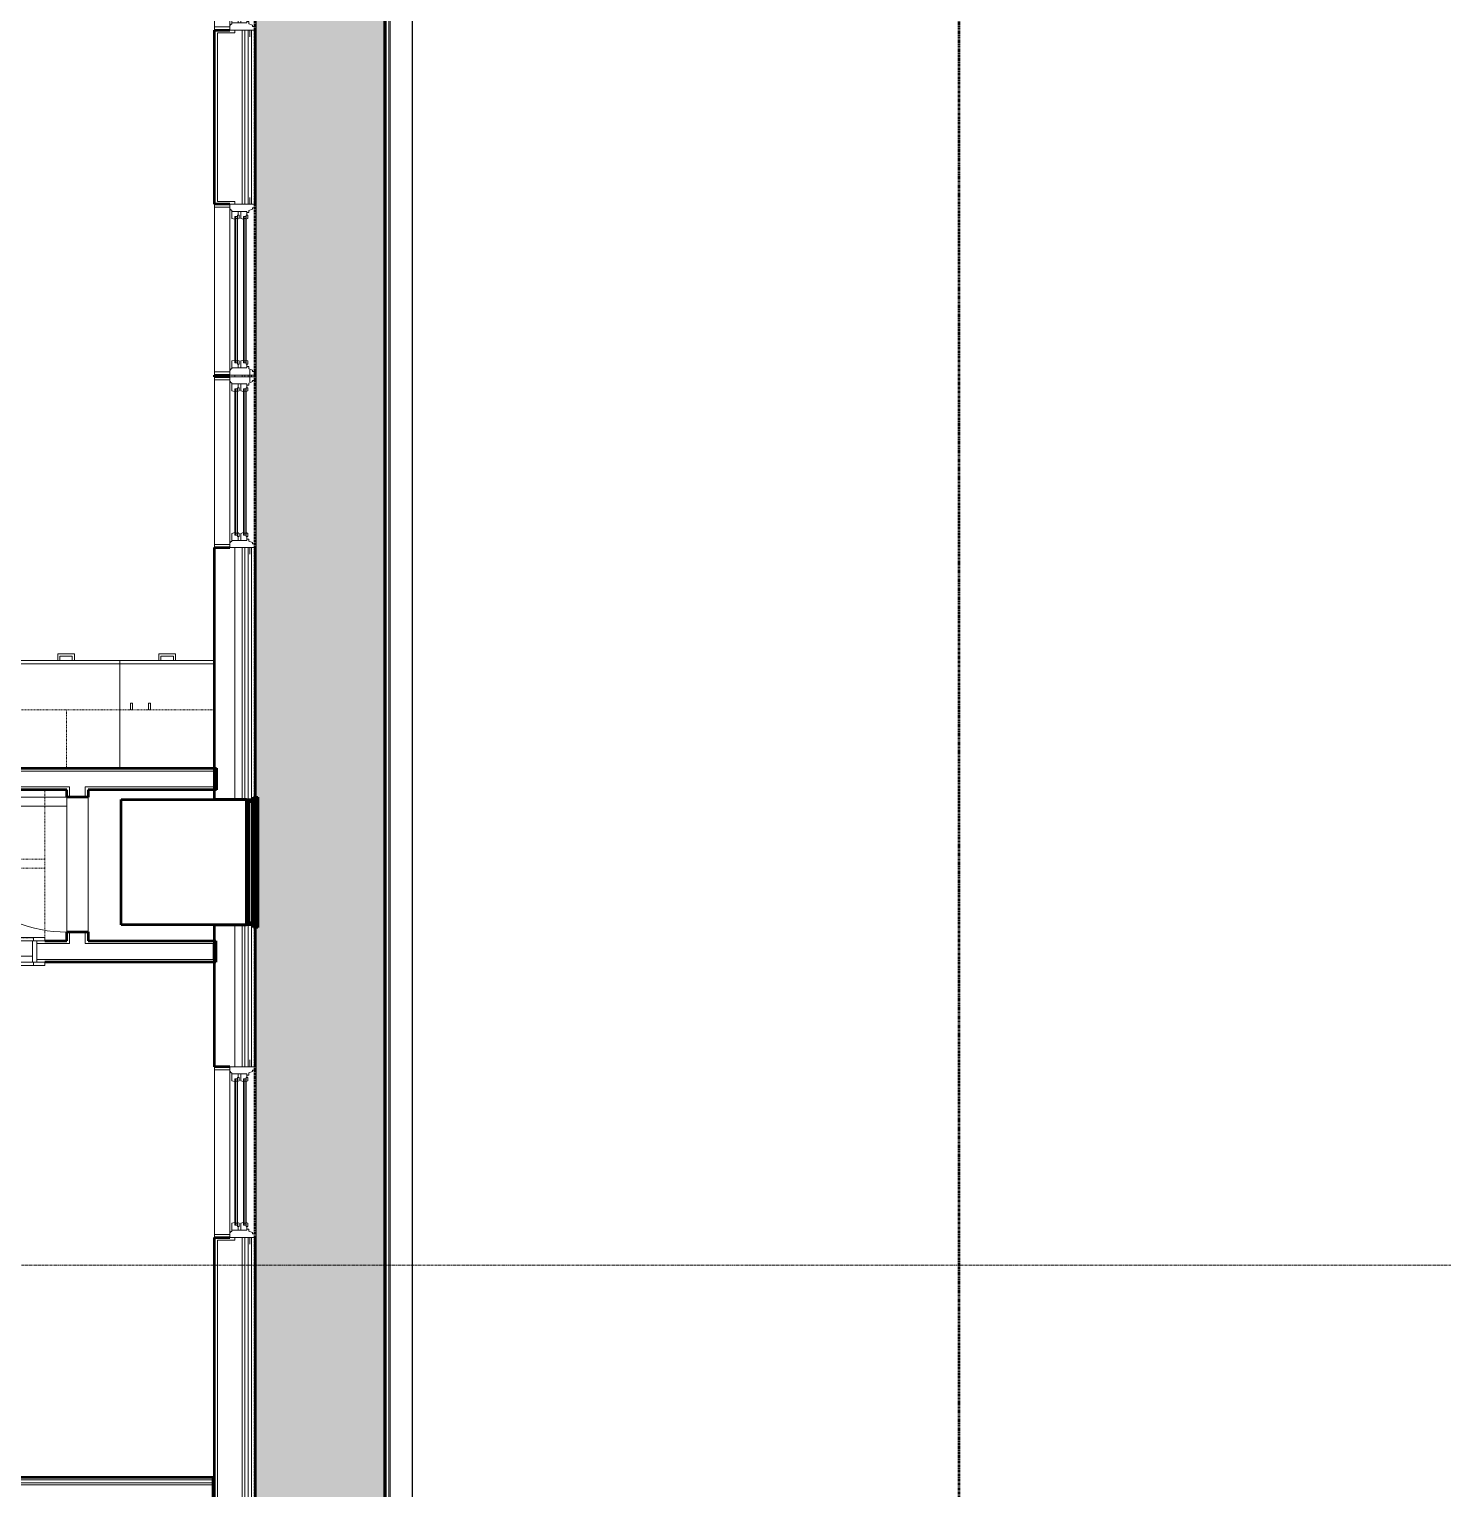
# Model space of a CAD drawing. Header units: inches. Extents: x -4218 to -1830, y 9767 to 12426.
# Drawn here: x -2146.7 to -1830.2, y 10417.4 to 10742.4 of the extents above; entities that cross this region are included whole.
import ezdxf

# ---------------------------------------------------------------- set-up
doc = ezdxf.new("R2010")
doc.units = ezdxf.units.IN
doc.header["$MEASUREMENT"] = 0
for name, pattern in [('Dash', [0.25, 0.125, -0.125]), ('Dash 1_16_', [0.125, 0.0625, -0.0625]), ('Double Dash 3_8_', [1, 0.375, -0.125, 0.125, -0.125, 0.125, -0.125]), ('Grid Line 1_2_', [0.875, 0.5, -0.125, 0.125, -0.125])]:
    doc.linetypes.add(name, pattern=pattern)
for name, color, linetype, lineweight in [('0-1', 7, 'Continuous', 5), ('0-2', 10, 'Continuous', 9), ('A-CLNG-5', 13, 'Continuous', 9), ('A-CLNG-PATT-1', 71, 'Continuous', 13), ('A-DETL-MBND', 5, 'Continuous', 9), ('A-DOOR-1', 10, 'Continuous', 9), ('A-DOOR-2', 50, 'Continuous', 20), ('A-DOOR-FRAM-1', 10, 'Continuous', 9), ('A-GENM', 5, 'Continuous', 9), ('A-GENM-6', 5, 'Continuous', 50), ('A-GLAZ-1', 151, 'Continuous', 9), ('A-GLAZ-2', 151, 'Continuous', 20), ('A-WALL', 113, 'Continuous', 13), ('A-WALL-1', 7, 'Continuous', 50), ('A-WALL-2', 250, 'Continuous', 13), ('A-WALL-3', 10, 'Continuous', 9), ('A-WALL-4', 252, 'Continuous', 9), ('A-WALL-5', 253, 'Continuous', 9), ('A-WALL-6', 254, 'Continuous', 9), ('A-WALL-7', 113, 'Continuous', 9), ('A-WALL-8', 113, 'Continuous', 50), ('C-PROP-LINE', 91, 'Double Dash 3_8_', 50), ('C-PROP-LINE-1', 91, 'Dash 1_16_', 50), ('I-WALL-1', 7, 'Continuous', 50), ('Q-CASE-1', 252, 'Continuous', 9), ('Q-CASE-2', 10, 'Continuous', 9), ('Q-CASE-4', 252, 'Dash', 9), ('Q-CASE-6', 254, 'Dash', 9), ('Q-CASE-7', 253, 'Dash', 9), ('Q-CASE-HDLN-1', 10, 'Dash', 9), ('Q-CASE-HDLN-2', 252, 'Dash', 9), ('S-GRID-1', 1, 'Grid Line 1_2_', 9)]:
    doc.layers.add(name, color=color, linetype=linetype, lineweight=lineweight)

# ---------------------------------------------------------------- blocks, each defined once
blk = doc.blocks.new('SWING - SINGLE - FLUSH - 30_ x 70_ - MAGIC PAK DOOR - ACOUSTICAL SEAL - IN CLOSET-3199421-BACKGROUND - RCP - 1ST FLOOR')
at = {"layer": 'A-DOOR-1'}
blk.add_arc((15, 2.375), 30.067, 93.81407, 180, dxfattribs=at)
at = {"layer": 'A-DOOR-2'}
for p, q in [((13, 2.375), (13, 32.375)), ((15, 32.375), (13, 32.375)), ((15, 2.375), (15, 32.375)), ((15, 2.375), (13, 2.375))]:
    blk.add_line(p, q, dxfattribs=at)
blk = doc.blocks.new('SLIDING - FLUSH - 6-0 x 6-8-V29-BACKGROUND - RCP - 1ST FLOOR')
at = {"layer": 'A-DOOR-1'}
for p, q in [((-38.75, 2.25), (-38.75, 3)), ((-36.25, 3), (-38.75, 3)), ((-38.75, 2.25), (-36.25, 2.25)), ((36.25, 3), (-36.25, 3)), ((-36.25, 3), (-36.25, 2.25)), ((1, 2.25), (-36, 2.25)), ((-36, 2.25), (-36, 0.88)), ((-36, 0.88), (1, 0.88)), ((36, 0.88), (-1, 0.88)), ((-1, 0.88), (-1, -0.5)), ((1, 2.25), (1, 0.88)), ((36, 0.88), (36, -0.5)), ((36.25, 2.25), (36.25, 3)), ((36.25, 3), (38.75, 3)), ((38.75, 2.25), (36.25, 2.25)), ((38.75, 3), (38.75, 2.25)), ((-38.75, -3.25), (-38.75, -2.5)), ((-36.25, -2.5), (-38.75, -2.5)), ((-36.25, -2.5), (-36.25, -3.25)), ((-1, -0.5), (36, -0.5)), ((36.25, -2.5), (38.75, -2.5)), ((36.25, -3.25), (36.25, -2.5)), ((38.75, -2.5), (38.75, -3.25)), ((-38.75, -3.25), (-36.25, -3.25)), ((-36.25, -3.25), (36.25, -3.25)), ((38.75, -3.25), (36.25, -3.25))]:
    blk.add_line(p, q, dxfattribs=at)
at = {"layer": 'A-DOOR-FRAM-1'}
for p, q in [((-36, 2.25), (-37, 2.25)), ((-37, -2.5), (-37, 2.25)), ((-36, 2.25), (-36, -2.5)), ((36, 2.25), (1, 2.25)), ((36, -2.5), (36, 2.25)), ((36, 2.25), (37, 2.25)), ((37, 2.25), (37, -2.5)), ((-37, -2.5), (-36, -2.5)), ((-36, -2.5), (36, -2.5)), ((37, -2.5), (36, -2.5))]:
    blk.add_line(p, q, dxfattribs=at)
blk = doc.blocks.new('OD_CW_Closet - OD_CW_Closet-2041091-BACKGROUND - RCP - 1ST FLOOR')
at = {"layer": 'Q-CASE-HDLN-1'}
for p, q in [((0.74, -24), (0.74, 8.9)), ((3.24, 9), (75.74, 9)), ((80.74, 9), (153.24, 9)), ((155.74, 9), (160.21, 9)), ((160.21, 9), (160.21, -24)), ((0.74, -6.5), (160.21, -6.5)), ((0.74, -8.5), (160.21, -8.5))]:
    blk.add_line(p, q, dxfattribs=at)
at = {"layer": 'Q-CASE-HDLN-2'}
blk.add_line((160.21, -24), (0.74, -24), dxfattribs=at)
blk = doc.blocks.new('Base Cabinet 3 Drawer 230 - Base Cabinet 3 Drawer 230 21_-2554957-BACKGROUND - RCP - 1ST FLOOR')
at = {"layer": 'Q-CASE-2'}
for p, q in [((-9.76, -23.25), (-9.76, 0)), ((-9.76, 0), (11.24, 0)), ((11.24, 0), (11.24, -23.25)), ((-9.76, -23.25), (-9.76, -24)), ((11.24, -23.25), (-9.76, -23.25)), ((-9.76, -24), (11.24, -24)), ((-0.64, -24), (-1.14, -24)), ((-1.14, -25.5), (-1.14, -24)), ((2.61, -25.5), (-1.14, -25.5)), ((-0.64, -25), (-0.64, -24)), ((-0.64, -25), (2.11, -25)), ((2.11, -25), (2.11, -24)), ((2.11, -24), (2.61, -24)), ((2.61, -24), (2.61, -25.5)), ((11.24, -24), (11.24, -23.25))]:
    blk.add_line(p, q, dxfattribs=at)
blk = doc.blocks.new('Base Cabinet 3 Drawer 230 - Base Cabinet 3 Drawer 230 24_-2554933-BACKGROUND - RCP - 1ST FLOOR')
at = {"layer": 'Q-CASE-2'}
for p, q in [((-11.26, -23.25), (-11.26, 0)), ((-11.26, 0), (12.74, 0)), ((12.74, 0), (12.74, -23.25)), ((-11.26, -23.25), (-11.26, -24)), ((12.74, -23.25), (-11.26, -23.25)), ((-11.26, -24), (12.74, -24)), ((-0.64, -24), (-1.14, -24)), ((-1.14, -25.5), (-1.14, -24)), ((2.61, -25.5), (-1.14, -25.5)), ((-0.64, -25), (-0.64, -24)), ((-0.64, -25), (2.11, -25)), ((2.11, -25), (2.11, -24)), ((2.11, -24), (2.61, -24)), ((2.61, -24), (2.61, -25.5)), ((12.74, -24), (12.74, -23.25))]:
    blk.add_line(p, q, dxfattribs=at)
blk = doc.blocks.new('300 Series Wall Hung Cabinet_302 - 33_ X 36_-2578494-BACKGROUND - RCP - 1ST FLOOR')
at = {"layer": 'Q-CASE-1'}
for p, q in [((-1.76, 16.87), (-2.25, 16.87)), ((-2.25, 16.87), (-2.25, 15.38)), ((-1.76, 15.38), (-1.76, 16.87)), ((2.24, 16.87), (1.75, 16.87)), ((1.75, 16.87), (1.75, 15.38)), ((2.24, 15.38), (2.24, 16.87)), ((-2.25, 15.38), (-1.76, 15.38)), ((1.75, 15.38), (2.24, 15.38))]:
    blk.add_line(p, q, dxfattribs=at)
at = {"layer": 'Q-CASE-4'}
for p, q in [((-16.5, 2.75), (-16.5, 15.38)), ((-16.5, 15.38), (16.5, 15.38))]:
    blk.add_line(p, q, dxfattribs=at)
at = {"layer": 'Q-CASE-6'}
for p, q in [((16.5, 2.37), (-16.5, 2.37)), ((16.5, 2.75), (16.5, 2.37))]:
    blk.add_line(p, q, dxfattribs=at)
at = {"layer": 'Q-CASE-7'}
for p, q in [((16.5, 15.38), (16.5, 2.75)), ((-16.5, 2.37), (-16.5, 2.75))]:
    blk.add_line(p, q, dxfattribs=at)
blk = doc.blocks.new('300 Series Wall Hung Cabinet_302 - 36_ x 36_-V30-BACKGROUND - RCP - 1ST FLOOR')
at = {"layer": 'Q-CASE-1'}
for p, q in [((-1.76, 16.87), (-2.25, 16.87)), ((-2.25, 16.87), (-2.25, 15.38)), ((-1.76, 15.38), (-1.76, 16.87)), ((2.24, 16.87), (1.75, 16.87)), ((1.75, 16.87), (1.75, 15.38)), ((2.24, 15.38), (2.24, 16.87)), ((-2.25, 15.38), (-1.76, 15.38)), ((1.75, 15.38), (2.24, 15.38))]:
    blk.add_line(p, q, dxfattribs=at)
at = {"layer": 'Q-CASE-4'}
for p, q in [((-18, 2.75), (-18, 15.38)), ((-18, 15.38), (18, 15.38)), ((18, 15.38), (18, 2.75))]:
    blk.add_line(p, q, dxfattribs=at)
at = {"layer": 'Q-CASE-6'}
blk.add_line((18, 2.37), (-18, 2.37), dxfattribs=at)
at = {"layer": 'Q-CASE-7'}
for p, q in [((-18, 2.37), (-18, 2.75)), ((18, 2.75), (18, 2.37))]:
    blk.add_line(p, q, dxfattribs=at)
blk = doc.blocks.new('CTR - 1st Phase - Unit Layouts_rvt-1-BACKGROUND - RCP - 1ST FLOOR')
at = {"layer": 'A-WALL-1'}
for p, q in [((-2276.51, 10577.83), (-2105.03, 10577.83)), ((-2105.03, 10577.83), (-2105.03, 10577.2)), ((-2105.03, 10577.2), (-2105.03, 10573.7)), ((-2105.03, 10573.7), (-2105.03, 10573.08)), ((-2138.37, 10573.08), (-2304.23, 10573.08)), ((-2138.37, 10571.43), (-2138.37, 10573.08)), ((-2133.62, 10571.43), (-2138.37, 10571.43)), ((-2105.03, 10573.08), (-2133.62, 10573.08)), ((-2133.62, 10573.08), (-2133.62, 10571.43)), ((-2138.37, 10539.43), (-2138.37, 10541.43)), ((-2138.37, 10541.43), (-2133.62, 10541.43)), ((-2133.62, 10541.43), (-2133.62, 10539.43)), ((-2143.27, 10539.43), (-2138.37, 10539.43)), ((-2133.62, 10539.43), (-2105.15, 10539.43)), ((-2105.15, 10539.43), (-2105.15, 10538.8)), ((-2105.15, 10538.8), (-2105.15, 10535.3)), ((-2105.15, 10534.68), (-2143.27, 10534.68)), ((-2105.15, 10535.3), (-2105.15, 10534.68))]:
    blk.add_line(p, q, dxfattribs=at)
at = {"layer": 'A-WALL-2'}
for p, q in [((-2105.65, 10577.2), (-2277.14, 10577.2)), ((-2105.65, 10577.2), (-2105.65, 10573.7)), ((-2137.75, 10573.7), (-2304.49, 10573.7)), ((-2137.75, 10573.7), (-2137.75, 10573.08)), ((-2105.65, 10573.7), (-2134.25, 10573.7)), ((-2134.25, 10573.7), (-2134.25, 10573.08)), ((-2137.75, 10571.43), (-2137.75, 10573.08)), ((-2134.25, 10571.43), (-2134.25, 10573.08)), ((-2137.75, 10539.43), (-2137.75, 10541.43)), ((-2134.25, 10539.43), (-2134.25, 10541.43)), ((-2137.75, 10538.8), (-2145.02, 10538.8)), ((-2137.75, 10539.43), (-2137.75, 10538.8)), ((-2134.25, 10539.43), (-2134.25, 10538.8)), ((-2105.78, 10538.8), (-2134.25, 10538.8)), ((-2105.78, 10538.8), (-2105.78, 10535.3)), ((-2105.78, 10535.3), (-2145.02, 10535.3))]:
    blk.add_line(p, q, dxfattribs=at)
at = {"layer": 'A-WALL-3'}
for p, q in [((-2160.64, 10601.83), (-2140.39, 10601.83)), ((-2139.89, 10601.83), (-2137.14, 10601.83)), ((-2136.64, 10601.83), (-2117.89, 10601.83)), ((-2117.39, 10601.83), (-2114.64, 10601.83)), ((-2114.14, 10601.83), (-2105.45, 10601.83)), ((-2138.37, 10571.43), (-2138.37, 10541.43)), ((-2133.62, 10541.43), (-2133.62, 10571.43))]:
    blk.add_line(p, q, dxfattribs=at)
at = {"layer": 'A-WALL-4'}
for p, q in [((-2140.39, 10601.83), (-2160.64, 10601.83)), ((-2137.14, 10601.83), (-2139.89, 10601.83)), ((-2117.89, 10601.83), (-2136.64, 10601.83)), ((-2114.64, 10601.83), (-2117.39, 10601.83)), ((-2105.45, 10601.83), (-2114.14, 10601.83)), ((-2105.45, 10601.83), (-2105.45, 10577.83)), ((-2174.51, 10577.83), (-2105.45, 10577.83)), ((-2138.37, 10571.43), (-2133.62, 10571.43)), ((-2133.62, 10541.43), (-2138.37, 10541.43))]:
    blk.add_line(p, q, dxfattribs=at)
at = {"layer": 'A-WALL-5'}
for p, q in [((-2105.45, 10577.83), (-2105.45, 10601.83)), ((-2174.51, 10577.83), (-2105.45, 10577.83)), ((-2145.02, 10539.43), (-2145.02, 10534.68))]:
    blk.add_line(p, q, dxfattribs=at)
at = {"layer": 'A-WALL-6'}
for p, q in [((-2139.89, 10601.83), (-2140.39, 10601.83)), ((-2136.64, 10601.83), (-2137.14, 10601.83)), ((-2117.39, 10601.83), (-2117.89, 10601.83)), ((-2114.14, 10601.83), (-2114.64, 10601.83))]:
    blk.add_line(p, q, dxfattribs=at)
at = {"layer": '0-2'}
for name, p, rotation in [('Base Cabinet 3 Drawer 230 - Base Cabinet 3 Drawer 230 24_-2554933-BACKGROUND - RCP - 1ST FLOOR', (-2137.78, 10577.83), 180), ('Base Cabinet 3 Drawer 230 - Base Cabinet 3 Drawer 230 21_-2554957-BACKGROUND - RCP - 1ST FLOOR', (-2115.28, 10577.83), 180), ('OD_CW_Closet - OD_CW_Closet-2041091-BACKGROUND - RCP - 1ST FLOOR', (-2142.54, 10549.08), 180), ('SWING - SINGLE - FLUSH - 30_ x 70_ - MAGIC PAK DOOR - ACOUSTICAL SEAL - IN CLOSET-3199421-BACKGROUND - RCP - 1ST FLOOR', (-2136, 10556.43), 90.00000000000654), ('SLIDING - FLUSH - 6-0 x 6-8-V29-BACKGROUND - RCP - 1ST FLOOR', (-2182.02, 10536.93), 180)]:
    blk.add_blockref(name, p, dxfattribs=dict(at, rotation=rotation))
for name, p in [('300 Series Wall Hung Cabinet_302 - 36_ x 36_-V30-BACKGROUND - RCP - 1ST FLOOR', (-2156.45, 10575.45)), ('300 Series Wall Hung Cabinet_302 - 33_ X 36_-2578494-BACKGROUND - RCP - 1ST FLOOR', (-2121.95, 10575.45))]:
    blk.add_blockref(name, p, dxfattribs=at)
blk = doc.blocks.new('CTR - 1st Phase - Common Walls_rvt-1-BACKGROUND - RCP - 1ST FLOOR')
at = {"layer": 'A-WALL-2'}
for p, q in [((-2436.39, 10419.41), (-2105.82, 10419.41)), ((-2435.76, 10418.79), (-2105.82, 10418.79)), ((-2435.26, 10418.29), (-2105.82, 10418.29))]:
    blk.add_line(p, q, dxfattribs=at)
at = {"layer": 'I-WALL-1'}
for p, q in [((-2337.06, 10420.04), (-2105.82, 10420.04)), ((-2105.82, 10420.04), (-2105.82, 10411.54))]:
    blk.add_line(p, q, dxfattribs=at)
blk = doc.blocks.new('Basic Wall _ EXT - FIBER CEMENT - LARGE - 1hr - ___-2505167-BACKGROUND - RCP - 1ST FLOOR')
at = {"layer": 'A-WALL-7'}
for p, q in [((-2067.26, 10851.68), (-2067.26, 9979.9)), ((-2067.26, 9979.9), (-2067.26, 10851.68)), ((-2067.22, 9979.87), (-2067.22, 10851.71)), ((-2067.22, 9979.87), (-2067.22, 10851.71))]:
    blk.add_line(p, q, dxfattribs=at)
blk = doc.blocks.new('Basic Wall _ EXT - FIBER CEMENT - LARGE - 1hr - ___-2162460-BACKGROUND - RCP - 1ST FLOOR')
at = {"layer": 'A-WALL-7'}
for p, q in [((-2066.68, 9980.19), (-2066.68, 10851.39)), ((-2066.67, 9980.19), (-2066.67, 10851.39)), ((-2066.67, 9980.19), (-2066.67, 10851.39)), ((-2066.66, 9980.19), (-2066.66, 10851.39)), ((-2066.64, 9980.19), (-2066.64, 10851.39)), ((-2066.64, 9980.19), (-2066.64, 10851.39)), ((-2066.34, 10851.39), (-2066.34, 9980.19))]:
    blk.add_line(p, q, dxfattribs=at)
blk = doc.blocks.new('Basic Wall _ EXT - FIBER CEMENT - SMALL - 1hr - ___-2145934-BACKGROUND - RCP - 1ST FLOOR')
at = {"layer": 'A-DETL-MBND'}
for p, q in [((-2061.44, 10857.87), (-2061.44, 9973.7)), ((-2061.44, 9973.7), (-2061.44, 10857.87)), ((-2061.36, 9973.63), (-2061.36, 10857.95)), ((-2061.36, 9973.63), (-2061.36, 10857.95)), ((-2067.46, 9981.68), (-2067.46, 10851.39)), ((-2067.39, 9981.68), (-2067.39, 10849.64))]:
    blk.add_line(p, q, dxfattribs=at)
blk = doc.blocks.new('Window-Double_Hung-Andersen-400_Series-Tilt_Wash - DOUBLE HUNG - COTTAGE - 1ST FLOOR-2889599-BACKGROUND - RCP - 1ST FLOOR')
at = {"layer": 'A-GLAZ-1'}
for p, q in [((-18.95, 4.5), (18.95, 4.5)), ((-18.95, 1.12), (-18.95, 4.5)), ((-18.32, 1.12), (-18.32, 4.5)), ((18.32, 1.12), (18.32, 4.5)), ((18.95, 4.5), (18.95, 1.12)), ((18.95, 1.12), (-18.95, 1.12)), ((-16.29, -0.13), (-15.7, -0.13)), ((-16.29, -0.5), (-15.7, -0.5)), ((-16.29, -2.06), (-15.7, -2.06)), ((-16.29, -2.44), (-15.7, -2.44)), ((-15.82, -0.5), (-15.82, -0.13)), ((-15.82, -2.44), (-15.82, -2.06)), ((-15.7, 0), (15.7, 0)), ((-15.7, -0.13), (15.7, -0.13)), ((-15.7, -0.5), (15.7, -0.5)), ((-15.7, -0.63), (15.7, -0.63)), ((-15.7, -1.94), (15.7, -1.94)), ((-15.7, -2.06), (15.7, -2.06)), ((-15.7, -2.44), (15.7, -2.44)), ((-15.7, -2.56), (15.7, -2.56)), ((16.29, -0.13), (15.7, -0.13)), ((16.29, -0.5), (15.7, -0.5)), ((16.29, -2.06), (15.7, -2.06)), ((16.29, -2.44), (15.7, -2.44)), ((15.82, -0.5), (15.82, -0.13)), ((15.82, -2.44), (15.82, -2.06))]:
    blk.add_line(p, q, dxfattribs=at)
at = {"layer": 'A-GLAZ-2'}
for p, q in [((-19.01, 1.12), (19.01, 1.12)), ((-19.01, -4.75), (-19.01, 1.12)), ((-17.67, 0.84), (-18, 1.12)), ((-17.67, 0.84), (-17.67, 0.63)), ((-17.67, 0.63), (-15.86, 0.63)), ((-17.42, -2.69), (-17.42, 0.63)), ((-16.29, -0.63), (-16.29, 0)), ((-15.7, 0), (-16.29, 0)), ((-15.86, 0.63), (-15.7, 0)), ((15.86, 0.63), (15.7, 0)), ((15.7, 0), (16.29, 0)), ((17.67, 0.63), (15.86, 0.63)), ((16.29, -0.63), (16.29, 0)), ((17.42, -2.69), (17.42, 0.63)), ((17.67, 0.84), (18, 1.12)), ((17.67, 0.84), (17.67, 0.63)), ((19.01, 1.12), (19.01, -4.75)), ((-17.92, -3.94), (-17.61, -3.12)), ((-17.61, -3.12), (-17.14, -3.12)), ((-17.42, -0.75), (-16.57, -0.75)), ((-17.42, -1.31), (-15.86, -1.31)), ((-17.42, -2.69), (-16.57, -2.69)), ((-17.14, -3.12), (-17.14, -2.69)), ((-16.57, -0.63), (-16.57, -0.97)), ((-15.7, -0.63), (-16.57, -0.63)), ((-15.86, -0.97), (-16.57, -0.97)), ((-16.57, -2.56), (-16.57, -2.91)), ((-15.7, -2.56), (-16.57, -2.56)), ((-15.86, -2.91), (-16.57, -2.91)), ((-16.29, -2.56), (-16.29, -1.94)), ((-15.7, -1.94), (-16.29, -1.94)), ((-15.86, -0.97), (-15.7, -0.63)), ((-15.86, -1.31), (-15.7, -1.94)), ((-15.86, -2.91), (-15.7, -2.56)), ((15.86, -0.97), (15.7, -0.63)), ((15.7, -0.63), (16.57, -0.63)), ((15.86, -1.31), (15.7, -1.94)), ((15.7, -1.94), (16.29, -1.94)), ((15.86, -2.91), (15.7, -2.56)), ((15.7, -2.56), (16.57, -2.56)), ((15.86, -0.97), (16.57, -0.97)), ((17.42, -1.31), (15.86, -1.31)), ((15.86, -2.91), (16.57, -2.91)), ((16.29, -2.56), (16.29, -1.94)), ((16.57, -0.63), (16.57, -0.97)), ((17.42, -0.75), (16.57, -0.75)), ((16.57, -2.56), (16.57, -2.91)), ((17.42, -2.69), (16.57, -2.69)), ((17.14, -3.12), (17.14, -2.69)), ((17.61, -3.12), (17.14, -3.12)), ((17.92, -3.94), (17.61, -3.12)), ((-19.01, -3.37), (-20.51, -3.37)), ((19.01, -4.75), (-19.01, -4.75)), ((-18.2, -3.94), (-17.92, -3.94)), ((-18.2, -4.75), (-18.2, -3.94)), ((18.2, -3.94), (17.92, -3.94)), ((18.2, -4.75), (18.2, -3.94)), ((19.01, -3.37), (20.51, -3.37))]:
    blk.add_line(p, q, dxfattribs=at)
blk = doc.blocks.new('V-Series_EWC4_SPVU_RFA_2015 - 1ST FLOOR-2484708-BACKGROUND - RCP - 1ST FLOOR')
at = {"layer": 'A-GENM-6'}
for p, q in [((-3132.33, 12090.69), (-3131.77, 12090.69)), ((-3132.33, 12089.69), (-3132.33, 12090.69)), ((-3131.77, 12089.69), (-3132.33, 12089.69)), ((-3131.77, 12090.69), (-3103.89, 12090.69)), ((-3131.77, 12089.69), (-3131.77, 12090.69)), ((-3131.77, 12090.69), (-3131.77, 12089.69)), ((-3103.89, 12089.69), (-3131.77, 12089.69)), ((-3131.77, 12060.25), (-3131.77, 12089.69)), ((-3131.77, 12089.69), (-3131.33, 12089.69)), ((-3131.33, 12088.69), (-3131.33, 12089.69)), ((-3131.33, 12089.69), (-3130.83, 12089.69)), ((-3131.33, 12089.69), (-3131.33, 12088.69)), ((-3130.83, 12088.69), (-3131.33, 12088.69)), ((-3131.33, 12088.69), (-3104.33, 12088.69)), ((-3130.83, 12089.69), (-3104.83, 12089.69)), ((-3104.83, 12088.69), (-3130.83, 12088.69)), ((-3104.83, 12089.69), (-3104.33, 12089.69)), ((-3104.33, 12088.69), (-3104.83, 12088.69)), ((-3104.33, 12089.69), (-3104.33, 12088.69)), ((-3104.33, 12088.69), (-3104.33, 12089.69)), ((-3104.33, 12089.69), (-3103.89, 12089.69)), ((-3103.89, 12090.69), (-3103.89, 12089.69)), ((-3103.89, 12090.69), (-3103.33, 12090.69)), ((-3103.89, 12089.69), (-3103.89, 12090.69)), ((-3103.33, 12089.69), (-3103.89, 12089.69)), ((-3103.89, 12089.69), (-3103.89, 12060.25)), ((-3103.33, 12090.69), (-3103.33, 12089.69)), ((-3103.89, 12060.25), (-3131.77, 12060.25))]:
    blk.add_line(p, q, dxfattribs=at)
blk = doc.blocks.new('Family - ___-2657144-BACKGROUND - RCP - 1ST FLOOR')
at = {"layer": 'C-PROP-LINE'}
blk.add_line((-1939.77, 12268.69), (-1939.77, 9828.62), dxfattribs=at)
blk = doc.blocks.new('Family - ___-2835860-BACKGROUND - RCP - 1ST FLOOR')
at = {"layer": 'C-PROP-LINE-1'}
blk.add_line((-2067.55, 9980.19), (-2067.55, 10851.39), dxfattribs=at)
blk = doc.blocks.new('Family - ___-2835903-BACKGROUND - RCP - 1ST FLOOR')
at = {"layer": 'C-PROP-LINE-1'}
blk.add_line((-2096.45, 10009.09), (-2096.45, 10822.49), dxfattribs=at)
blk = doc.blocks.new('Family - ___-2835932-BACKGROUND - RCP - 1ST FLOOR')
at = {"layer": 'C-PROP-LINE-1'}
blk.add_line((-2067.55, 9980.19), (-2067.55, 10851.39), dxfattribs=at)

msp = doc.modelspace()

# ---------------------------------------------------------------- hatches: boundary and pattern name
at = {"layer": 'A-CLNG-PATT-1'}
h = msp.add_hatch(dxfattribs=at)
h.set_pattern_fill('FP_7', color=256, style=0, pattern_type=2)
h.set_pattern_definition([(90, (-2963.524, 11049.389), (4, -2e-16), []), (0, (-2963.524, 11049.389), (8, -8), [4, -28]), (0, (-2959.524, 11065.389), (8, -8), [4, -28])])
h.paths.add_polyline_path([(-3860.47, 9980.44), (-3831.82, 10009.09), (-3831.82, 10051.37), (-3832.45, 10051.37), (-3832.45, 10089.39), (-3831.82, 10089.39), (-3831.82, 10127.98), (-3832.45, 10127.98), (-3832.45, 10166), (-3831.82, 10166), (-3831.82, 10167.33), (-3832.73, 10167.33), (-3832.73, 10203.45), (-3831.82, 10203.45), (-3831.82, 10213.15), (-3831.89, 10213.15), (-3831.89, 10212.15), (-3832.69, 10212.15), (-3832.69, 10213.15), (-3834.54, 10213.15), (-3834.57, 10213.01), (-3835.27, 10211.79), (-3836.35, 10210.89), (-3837.8, 10210.41), (-3839.08, 10210.41), (-3840.41, 10210.89), (-3841.51, 10211.83), (-3842.19, 10213.01), (-3842.44, 10214.4), (-3842.19, 10215.79), (-3841.71, 10216.69), (-3860.47, 10216.69), (-3860.47, 9983.19)], flags=0)
h.paths.add_polyline_path([(-2067.8, 9980.44), (-2067.8, 10851.14), (-2096.45, 10822.49), (-2096.45, 10780.21), (-2096.2, 10780.21), (-2096.2, 10742.19), (-2096.45, 10742.19), (-2096.45, 10703.41), (-2096.2, 10703.41), (-2096.2, 10665.39), (-2096.45, 10665.39), (-2096.45, 10665.01), (-2096.2, 10665.01), (-2096.2, 10626.99), (-2096.45, 10626.99), (-2096.45, 10571.43), (-2095.82, 10571.43), (-2095.82, 10542.43), (-2096.45, 10542.43), (-2096.45, 10511.41), (-2096.2, 10511.41), (-2096.2, 10473.39), (-2096.45, 10473.39), (-2096.45, 10396.21), (-2096.2, 10396.21), (-2096.2, 10358.19), (-2096.45, 10358.19), (-2096.45, 10357.81), (-2096.2, 10357.81), (-2096.2, 10319.79), (-2096.45, 10319.79), (-2096.45, 10290.15), (-2095.82, 10290.15), (-2095.82, 10261.15), (-2096.45, 10261.15), (-2096.45, 10204.21), (-2096.2, 10204.21), (-2096.2, 10166.19), (-2096.45, 10166.19), (-2096.45, 10165.81), (-2096.2, 10165.81), (-2096.2, 10127.79), (-2096.45, 10127.79), (-2096.45, 10127.41), (-2096.2, 10127.41), (-2096.2, 10089.39), (-2096.45, 10089.39), (-2096.45, 10009.09), (-2069.32, 9981.96)], flags=0)
h.paths.add_polyline_path([(-3831.89, 10215.65), (-3831.82, 10215.65), (-3831.82, 10242.99), (-3832.45, 10242.99), (-3832.45, 10281.01), (-3831.82, 10281.01), (-3831.82, 10362.63), (-3832.82, 10362.63), (-3832.82, 10391.63), (-3831.82, 10391.63), (-3831.82, 10434.99), (-3832.45, 10434.99), (-3832.45, 10473.01), (-3831.82, 10473.01), (-3831.82, 10473.77), (-3832.45, 10473.77), (-3832.45, 10511.79), (-3831.82, 10511.79), (-3831.82, 10569.59), (-3831.89, 10569.59), (-3831.89, 10568.59), (-3832.69, 10568.59), (-3832.69, 10569.59), (-3834.54, 10569.59), (-3834.57, 10569.45), (-3835.27, 10568.23), (-3836.35, 10567.33), (-3837.8, 10566.84), (-3839.08, 10566.84), (-3840.41, 10567.33), (-3841.51, 10568.27), (-3842.19, 10569.45), (-3842.44, 10570.84), (-3842.19, 10572.23), (-3841.49, 10573.45), (-3840.41, 10574.35), (-3838.96, 10574.83), (-3837.68, 10574.83), (-3836.35, 10574.35), (-3835.25, 10573.41), (-3834.57, 10572.23), (-3834.54, 10572.09), (-3832.69, 10572.09), (-3832.69, 10573.09), (-3831.89, 10573.09), (-3831.89, 10572.09), (-3831.82, 10572.09), (-3831.82, 10588.78), (-3832.45, 10588.78), (-3832.45, 10626.8), (-3831.82, 10626.8), (-3831.82, 10627.18), (-3832.45, 10627.18), (-3832.45, 10665.2), (-3831.82, 10665.2), (-3831.82, 10745.63), (-3832.82, 10745.63), (-3832.82, 10774.63), (-3831.82, 10774.63), (-3831.82, 10780.97), (-3832.45, 10780.97), (-3832.45, 10818.99), (-3831.82, 10818.99), (-3831.82, 10857.77), (-3832.45, 10857.77), (-3832.45, 10895.79), (-3831.82, 10895.79), (-3831.82, 10901.49), (-3832.82, 10901.49), (-3832.82, 10930.49), (-3831.82, 10930.49), (-3831.82, 10961.34), (-3831.89, 10961.34), (-3831.89, 10960.34), (-3832.69, 10960.34), (-3832.69, 10961.34), (-3834.54, 10961.34), (-3834.57, 10961.2), (-3835.27, 10959.98), (-3836.35, 10959.08), (-3837.8, 10958.59), (-3839.08, 10958.59), (-3840.47, 10959.13), (-3841.51, 10960.02), (-3842.19, 10961.2), (-3842.44, 10962.59), (-3842.14, 10964.06), (-3841.49, 10965.2), (-3840.41, 10966.1), (-3838.96, 10966.58), (-3837.68, 10966.58), (-3836.35, 10966.1), (-3835.25, 10965.16), (-3834.57, 10963.98), (-3834.54, 10963.84), (-3832.69, 10963.84), (-3832.69, 10964.84), (-3831.89, 10964.84), (-3831.89, 10963.84), (-3831.82, 10963.84), (-3831.82, 10973.54), (-3832.73, 10973.54), (-3832.73, 11009.66), (-3831.82, 11009.66), (-3831.82, 11011.18), (-3832.45, 11011.18), (-3832.45, 11049.2), (-3831.82, 11049.2), (-3831.82, 11049.58), (-3832.45, 11049.58), (-3832.45, 11087.6), (-3831.82, 11087.6), (-3831.82, 11403.73), (-3831.89, 11403.73), (-3831.89, 11402.73), (-3832.69, 11402.74), (-3832.69, 11403.73), (-3834.54, 11403.73), (-3834.57, 11403.6), (-3835.27, 11402.38), (-3836.35, 11401.47), (-3837.8, 11400.99), (-3839.08, 11400.99), (-3840.41, 11401.47), (-3841.51, 11402.42), (-3842.19, 11403.6), (-3842.44, 11404.98), (-3842.19, 11406.37), (-3841.39, 11407.67), (-3840.41, 11408.5), (-3838.96, 11408.98), (-3837.68, 11408.98), (-3836.35, 11408.5), (-3835.25, 11407.55), (-3834.57, 11406.37), (-3834.54, 11406.23), (-3832.69, 11406.23), (-3832.69, 11407.23), (-3831.89, 11407.23), (-3831.89, 11406.23), (-3831.82, 11406.23), (-3831.82, 11433.64), (-3860.47, 11433.64), (-3860.47, 11013.86), (-3833.89, 11013.86), (-3833.89, 11013.11), (-3860.47, 11013.11), (-3860.47, 10217.44), (-3840.93, 10217.48), (-3840.41, 10217.92), (-3838.96, 10218.4), (-3837.68, 10218.4), (-3836.35, 10217.92), (-3835.79, 10217.44), (-3833.32, 10217.44), (-3833.32, 10216.69), (-3835.09, 10216.69), (-3834.57, 10215.79), (-3834.54, 10215.65), (-3832.69, 10215.65), (-3832.69, 10216.65), (-3831.89, 10216.65), (-3831.89, 10215.99)], flags=0)
h.paths.add_polyline_path([(-2067.8, 11247.64), (-2067.8, 12118.34), (-2096.45, 12089.69), (-2096.45, 11970.8), (-2096.2, 11970.8), (-2096.2, 11932.78), (-2096.45, 11932.78), (-2096.45, 11932.4), (-2096.2, 11932.4), (-2096.2, 11894.38), (-2096.45, 11894.38), (-2096.45, 11840.75), (-2095.82, 11840.75), (-2095.82, 11811.75), (-2096.45, 11811.75), (-2096.45, 11778.8), (-2096.2, 11778.8), (-2096.2, 11740.78), (-2096.45, 11740.78), (-2096.45, 11740.4), (-2096.2, 11740.4), (-2096.2, 11702.38), (-2096.45, 11702.38), (-2096.45, 11663.6), (-2096.2, 11663.6), (-2096.2, 11625.58), (-2096.45, 11625.58), (-2096.45, 11557.35), (-2095.82, 11557.35), (-2095.82, 11528.35), (-2096.45, 11528.35), (-2096.45, 11471.79), (-2096.2, 11471.79), (-2096.2, 11433.77), (-2096.45, 11433.77), (-2096.45, 11433.39), (-2096.2, 11433.39), (-2096.2, 11395.37), (-2096.45, 11395.37), (-2096.45, 11356.4), (-2096.2, 11356.4), (-2096.2, 11318.38), (-2096.45, 11318.38), (-2096.45, 11276.29), (-2069.32, 11249.16)], flags=0)
h.paths.add_polyline_path([(-3854.12, 11548.34), (-3841.98, 11548.34), (-3841.49, 11549.18), (-3840.41, 11550.09), (-3838.96, 11550.57), (-3837.68, 11550.57), (-3836.35, 11550.09), (-3835.25, 11549.14), (-3834.78, 11548.34), (-3832.69, 11548.34), (-3832.69, 11548.83), (-3831.89, 11548.81), (-3831.89, 11548.34), (-3831.82, 11548.34), (-3831.82, 11775.74), (-3831.89, 11775.74), (-3831.89, 11774.74), (-3832.69, 11774.74), (-3832.69, 11775.74), (-3834.54, 11775.74), (-3834.57, 11775.6), (-3835.27, 11774.38), (-3836.35, 11773.48), (-3837.8, 11772.99), (-3839.08, 11772.99), (-3840.41, 11773.48), (-3841.51, 11774.42), (-3842.19, 11775.6), (-3842.44, 11776.99), (-3842.19, 11778.38), (-3841.49, 11779.6), (-3840.41, 11780.5), (-3838.96, 11780.98), (-3837.68, 11780.98), (-3836.35, 11780.5), (-3835.25, 11779.56), (-3834.57, 11778.38), (-3834.54, 11778.24), (-3832.69, 11778.24), (-3832.69, 11779.24), (-3831.89, 11779.24), (-3831.89, 11778.24), (-3831.82, 11778.24), (-3831.82, 11823.24), (-3860.47, 11823.24), (-3860.47, 11548.34)], flags=0)
h.paths.add_polyline_path([(-3860.47, 11824.99), (-3831.82, 11824.99), (-3831.82, 11933.34), (-3832.45, 11933.34), (-3832.45, 11971.36), (-3832.45, 11971.37), (-3832.45, 12009.39), (-3831.82, 12009.39), (-3831.82, 12032.24), (-3832.45, 12032.24), (-3832.45, 12070.27), (-3831.82, 12070.27), (-3831.82, 12089.69), (-3860.47, 12118.34), (-3860.47, 12085.69), (-3834.85, 12085.69), (-3834.85, 12084.94), (-3860.47, 12084.94), (-3860.47, 11826.64)], flags=0)

# ---------------------------------------------------------------- linework, layer by layer
at = {"layer": 'A-CLNG-5'}
msp.add_line((-2067.8, 10851.14), (-2067.8, 9980.44), dxfattribs=at)
at = {"layer": 'A-DETL-MBND'}
msp.add_line((-2067.55, 10089.2), (-2067.55, 10742.38), dxfattribs=at)
at = {"layer": 'A-WALL'}
for p, q in [((-2099.32, 10742.19), (-2099.32, 10703.41)), ((-2098.7, 10742.19), (-2098.7, 10703.41)), ((-2097.95, 10742.19), (-2097.95, 10703.41)), ((-2097.2, 10742.19), (-2097.2, 10703.41)), ((-2099.32, 10665.39), (-2099.32, 10665.01)), ((-2098.7, 10665.39), (-2098.7, 10665.01)), ((-2097.95, 10665.39), (-2097.95, 10665.01)), ((-2097.2, 10665.39), (-2097.2, 10665.01)), ((-2099.32, 10626.99), (-2099.32, 10570.86)), ((-2098.7, 10626.99), (-2098.7, 10570.86)), ((-2097.95, 10626.99), (-2097.95, 10511.41)), ((-2097.2, 10626.99), (-2097.2, 10511.41)), ((-2099.32, 10542.99), (-2099.32, 10511.41)), ((-2098.7, 10542.99), (-2098.7, 10511.41)), ((-2099.32, 10473.39), (-2099.32, 10396.21)), ((-2098.7, 10473.39), (-2098.7, 10396.21)), ((-2097.95, 10473.39), (-2097.95, 10396.21)), ((-2097.2, 10473.39), (-2097.2, 10396.21))]:
    msp.add_line(p, q, dxfattribs=at)
at = {"layer": 'A-WALL-7'}
for p, q in [((-2067.55, 10665.58), (-2067.55, 10849.64)), ((-2105.45, 10742.25), (-2105.45, 10742.19)), ((-2104.82, 10704.04), (-2104.82, 10741.57)), ((-2104.82, 10741.57), (-2100.95, 10741.57)), ((-2100.95, 10742.19), (-2100.95, 10741.57)), ((-2067.8, 10742.38), (-2067.55, 10742.38)), ((-2067.55, 10742), (-2067.8, 10742)), ((-2100.95, 10704.04), (-2104.82, 10704.04)), ((-2100.95, 10704.04), (-2100.95, 10703.41)), ((-2067.8, 10703.98), (-2067.55, 10703.98)), ((-2067.55, 10703.6), (-2067.8, 10703.6)), ((-2105.45, 10703.41), (-2105.45, 10703.35)), ((-2105.45, 10665.45), (-2105.45, 10665.39)), ((-2105.45, 10665.01), (-2105.45, 10664.95)), ((-2100.95, 10665.39), (-2100.95, 10665.01)), ((-2067.8, 10665.58), (-2067.55, 10665.58)), ((-2067.55, 10665.2), (-2067.8, 10665.2)), ((-2105.45, 10626.99), (-2105.45, 10627.05)), ((-2102.07, 10626.99), (-2096.45, 10626.99)), ((-2100.95, 10626.99), (-2100.95, 10570.86)), ((-2067.8, 10627.18), (-2067.59, 10627.18)), ((-2067.8, 10588.4), (-2067.55, 10588.4)), ((-2067.8, 10550.38), (-2067.55, 10550.38)), ((-2100.95, 10542.99), (-2100.95, 10511.41)), ((-2105.45, 10511.35), (-2105.45, 10511.41)), ((-2067.55, 10511.6), (-2067.76, 10511.6)), ((-2105.45, 10473.45), (-2105.45, 10473.39)), ((-2100.95, 10473.39), (-2100.95, 10472.77)), ((-2067.8, 10473.58), (-2067.55, 10473.58)), ((-2067.55, 10473.2), (-2067.8, 10473.2)), ((-2104.82, 10396.84), (-2104.82, 10472.77)), ((-2104.82, 10472.77), (-2100.95, 10472.77)), ((-2067.8, 10435.18), (-2067.55, 10435.18))]:
    msp.add_line(p, q, dxfattribs=at)
at = {"layer": 'A-WALL-8'}
for p, q in [((-2105.45, 10703.41), (-2105.45, 10742.19)), ((-2105.45, 10742.19), (-2102.07, 10742.19)), ((-2096.45, 10742.19), (-2096.45, 10703.41)), ((-2102.07, 10703.41), (-2105.45, 10703.41)), ((-2105.45, 10665.01), (-2105.45, 10665.39)), ((-2105.45, 10665.39), (-2102.07, 10665.39)), ((-2102.07, 10665.01), (-2105.45, 10665.01)), ((-2096.45, 10665.39), (-2096.45, 10665.01)), ((-2105.45, 10570.86), (-2105.45, 10626.99)), ((-2105.45, 10626.99), (-2102.07, 10626.99)), ((-2096.45, 10626.99), (-2096.45, 10511.41)), ((-2098.32, 10570.86), (-2105.45, 10570.86)), ((-2098.32, 10542.99), (-2098.32, 10570.86)), ((-2105.45, 10511.41), (-2105.45, 10542.99)), ((-2105.45, 10542.99), (-2098.32, 10542.99)), ((-2102.07, 10511.41), (-2105.45, 10511.41)), ((-2105.45, 10396.21), (-2105.45, 10473.39)), ((-2105.45, 10473.39), (-2102.07, 10473.39)), ((-2096.45, 10473.39), (-2096.45, 10396.21))]:
    msp.add_line(p, q, dxfattribs=at)
at = {"layer": 'S-GRID-1'}
msp.add_line((-1830.2, 10467.19), (-4168.71, 10467.19), dxfattribs=at)

# ---------------------------------------------------------------- block references
at = {"layer": '0-1'}
for name in ['CTR - 1st Phase - Unit Layouts_rvt-1-BACKGROUND - RCP - 1ST FLOOR', 'CTR - 1st Phase - Common Walls_rvt-1-BACKGROUND - RCP - 1ST FLOOR']:
    msp.add_blockref(name, (0, 0), dxfattribs=at)
at = {"layer": 'A-GENM', "rotation": 269.9999999999999}
msp.add_blockref('V-Series_EWC4_SPVU_RFA_2015 - 1ST FLOOR-2484708-BACKGROUND - RCP - 1ST FLOOR', (-14186.51, 7439.1), dxfattribs=at)
at = {"layer": 'A-GLAZ-1', "rotation": 89.99999999999882}
for p in [(-2100.95, 10761.2), (-2100.95, 10684.4), (-2100.95, 10646), (-2100.95, 10492.4)]:
    msp.add_blockref('Window-Double_Hung-Andersen-400_Series-Tilt_Wash - DOUBLE HUNG - COTTAGE - 1ST FLOOR-2889599-BACKGROUND - RCP - 1ST FLOOR', p, dxfattribs=at)
at = {"layer": 'A-WALL-7'}
for name in ['Basic Wall _ EXT - FIBER CEMENT - SMALL - 1hr - ___-2145934-BACKGROUND - RCP - 1ST FLOOR', 'Basic Wall _ EXT - FIBER CEMENT - LARGE - 1hr - ___-2162460-BACKGROUND - RCP - 1ST FLOOR', 'Basic Wall _ EXT - FIBER CEMENT - LARGE - 1hr - ___-2505167-BACKGROUND - RCP - 1ST FLOOR']:
    msp.add_blockref(name, (0, 0), dxfattribs=at)
at = {"layer": 'C-PROP-LINE'}
msp.add_blockref('Family - ___-2657144-BACKGROUND - RCP - 1ST FLOOR', (0, 0), dxfattribs=at)
at = {"layer": 'C-PROP-LINE-1'}
for name in ['Family - ___-2835860-BACKGROUND - RCP - 1ST FLOOR', 'Family - ___-2835932-BACKGROUND - RCP - 1ST FLOOR', 'Family - ___-2835903-BACKGROUND - RCP - 1ST FLOOR']:
    msp.add_blockref(name, (0, 0), dxfattribs=at)

doc.saveas('drawing.dxf')
